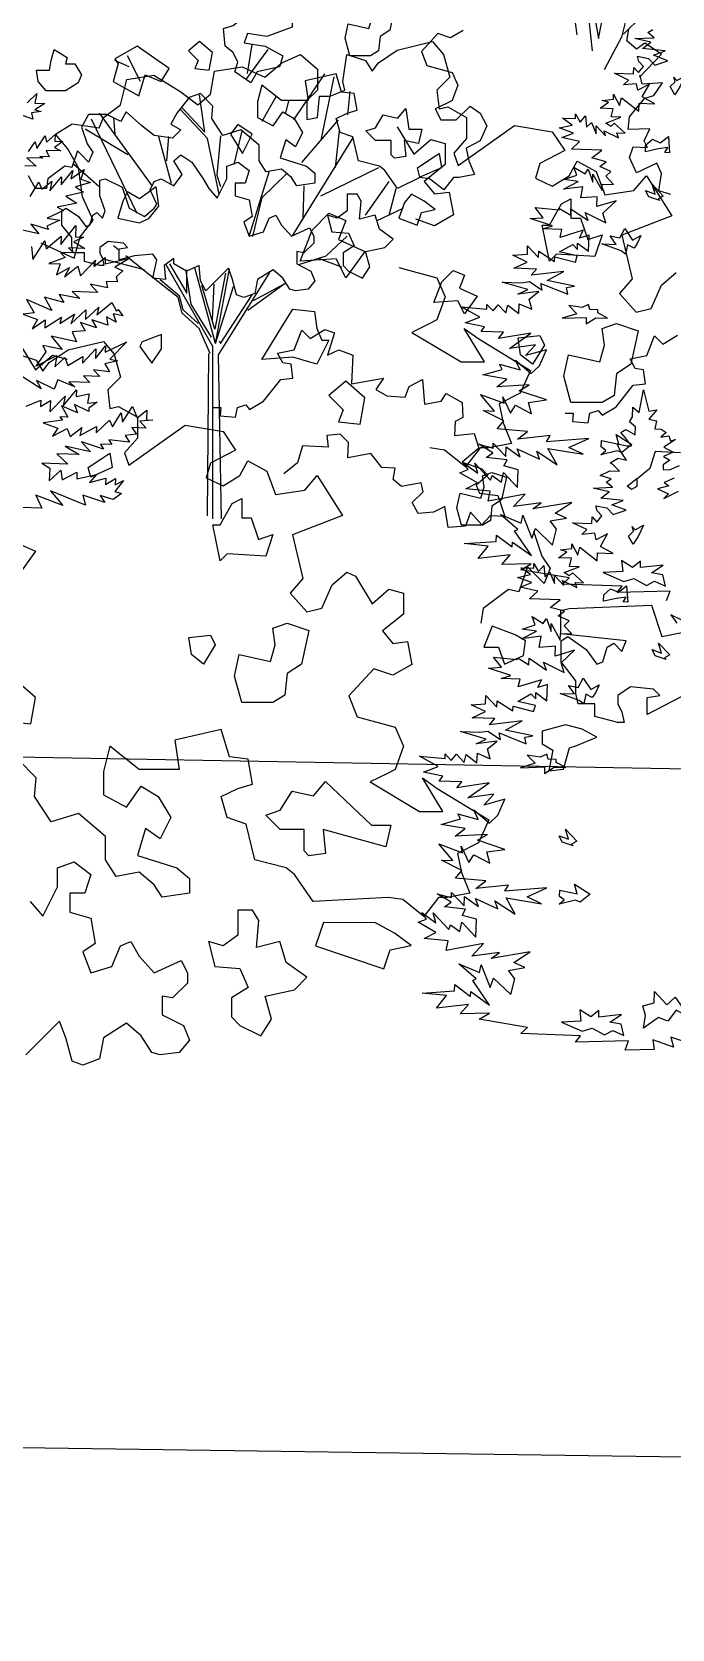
# Model space of a CAD drawing. Header units: inches. Extents: x -11 to 128, y 7 to 56.
# Drawn here: x 38.478 to 38.953, y 21.438 to 22.623 of the extents above; entities that cross this region are included whole.
import ezdxf

# ---------------------------------------------------------------- set-up
doc = ezdxf.new("R2010")
doc.units = ezdxf.units.IN
doc.header["$MEASUREMENT"] = 0
doc.layers.add('CAY', color=94, linetype='Continuous')
doc.layers.add('CAY-3', color=61, linetype='Continuous')
picture_1 = doc.add_image_def('image1.jpg', size_in_pixel=(1680, 1093))

# ---------------------------------------------------------------- blocks, each defined once
blk = doc.blocks.new('A$C76451831')
at = {"layer": 'CAY'}
for p, q in [((3732.8, 1752.2), (3764, 1772.8)), ((3764, 1772.8), (3822.4, 1787)), ((3822.4, 1787), (3840.1, 1765.7)), ((3462.1, 1738), (3507.5, 1745.1)), ((3507.5, 1745.1), (3545.3, 1728)), ((3545.3, 1728), (3573, 1752.2)), ((3573, 1752.2), (3604.2, 1765.7)), ((3604.2, 1765.7), (3631.9, 1741.6)), ((3631.9, 1741.6), (3631.9, 1706.7)), ((3673.8, 1720.9), (3680.9, 1765.7)), ((3680.9, 1765.7), (3711.5, 1755.7)), ((3711.5, 1755.7), (3722.2, 1738)), ((3722.2, 1738), (3732.8, 1752.2)), ((3840.1, 1765.7), (3850.7, 1728)), ((3306.5, 1682.6), (3317.1, 1724.4)), ((3317.1, 1724.4), (3361.9, 1731.5)), ((3361.9, 1731.5), (3406.7, 1703.8)), ((3455.6, 1700.3), (3462.1, 1738)), ((3677.3, 1706.7), (3673.8, 1720.9)), ((3850.7, 1728), (3829.5, 1706.7)), ((3406.7, 1703.8), (3434.4, 1682.6)), ((3434.4, 1682.6), (3455.6, 1700.3)), ((3631.9, 1706.7), (3614.8, 1689.6)), ((3614.8, 1689.6), (3614.8, 1658.4)), ((3631.9, 1661.9), (3635.5, 1696.7)), ((3635.5, 1696.7), (3653.2, 1696.7)), ((3653.2, 1696.7), (3677.3, 1706.7)), ((3829.5, 1706.7), (3833, 1676.1)), ((3278.8, 1661.9), (3306.5, 1682.6)), ((3833, 1676.1), (3847.2, 1679)), ((3847.2, 1679), (3878.4, 1661.9)), ((3199.2, 1634.2), (3226.9, 1651.3)), ((3226.9, 1651.3), (3271.7, 1644.8)), ((3271.7, 1644.8), (3278.8, 1661.9)), ((3614.8, 1658.4), (3631.9, 1661.9)), ((3864.3, 1582.3), (3957.4, 1648.4)), ((3878.4, 1661.9), (3878.4, 1627.1)), ((3957.4, 1648.4), (4019.9, 1637.7)), ((4019.9, 1637.7), (4040.5, 1607.1)), ((3219.8, 1610), (3199.2, 1634.2)), ((3237.5, 1578.7), (3219.8, 1610)), ((3878.4, 1627.1), (3857.2, 1602.9)), ((3857.2, 1602.9), (3864.3, 1582.3)), ((3999.3, 1585.8), (3992.2, 1561.6)), ((4040.5, 1607.1), (3999.3, 1585.8)), ((4047.6, 1565.2), (4061.2, 1589.4)), ((4061.2, 1589.4), (4092.4, 1572.3)), ((3244, 1530.4), (3237.5, 1578.7)), ((3992.2, 1561.6), (4019.9, 1548.1)), ((4019.9, 1548.1), (4047.6, 1565.2)), ((4092.4, 1572.3), (4106.6, 1533.9)), ((4154.9, 1541), (4175.6, 1565.2)), ((4175.6, 1565.2), (4217.4, 1499.1)), ((4106.6, 1533.9), (4154.9, 1541)), ((3261.7, 1492), (3244, 1530.4)), ((3240.4, 1464.3), (3261.7, 1492)), ((4217.4, 1499.1), (4134.9, 1467.3)), ((3175, 1454.3), (3230.4, 1429.5)), ((3230.4, 1429.5), (3240.4, 1464.3)), ((4134.9, 1467.3), (4152, 1395.3)), ((4200.3, 1384.7), (4224.5, 1405.3)), ((4152, 1395.3), (4130.8, 1371.1)), ((4183.2, 1346.3), (4200.3, 1384.7)), ((4130.8, 1371.1), (4158.5, 1339.9)), ((4158.5, 1339.9), (4183.2, 1346.3)), ((5019.2, 937.2), (4991.7, 907.3)), ((5040, 930.1), (5019.2, 937.2)), ((5060.8, 941.9), (5040, 930.1)), ((5344.2, 928.5), (5376.4, 930.1)), ((5370.7, 922.5), (5344.2, 928.5)), ((5365.8, 938.6), (5374.2, 943.7)), ((5376.4, 930.1), (5365.8, 938.6)), ((4527.8, 857.9), (4506.6, 900.2)), ((4701.9, 860.6), (4738.9, 910.7)), ((4704.6, 871.1), (4712.5, 918.7)), ((4991.7, 907.3), (5000.7, 884.1)), ((5351, 891), (5348.6, 899.3)), ((5348.6, 899.3), (5367.1, 895.9)), ((5357.2, 912.1), (5370.7, 922.5)), ((5394.2, 908.1), (5357.2, 912.1)), ((5375.4, 901.1), (5394.2, 908.1)), ((5399.1, 892.1), (5375.4, 901.1)), ((4509.3, 881.7), (4485.5, 892.2)), ((5000.7, 884.1), (5042.4, 872.7)), ((5042.4, 872.7), (5051.8, 851.9)), ((5310.5, 871.2), (5342.1, 870.1)), ((5334.1, 859.9), (5310.5, 871.2)), ((5342.1, 870.1), (5342.5, 880.9)), ((5342.5, 880.9), (5350.4, 872.5)), ((5350.4, 872.5), (5358.4, 882.6)), ((5358.4, 882.6), (5351, 891)), ((5367.1, 895.9), (5377.5, 884.7)), ((5377.5, 884.7), (5399.1, 892.1)), ((4728.3, 851.9), (4721.2, 824)), ((4760.5, 826.3), (4728.3, 851.9)), ((4781, 794.5), (4832.5, 870.4)), ((4850.9, 870.4), (4799.8, 858.6)), ((4799.8, 858.6), (4804.6, 826.3)), ((4826.2, 761), (4847.8, 865.6)), ((4860, 840.1), (4850.9, 870.4)), ((5051.8, 851.9), (5042.4, 826.3)), ((5325.6, 852), (5334.1, 859.9)), ((5347, 854), (5325.6, 852)), ((5349.4, 843.1), (5347, 854)), ((5368.3, 853.3), (5349.4, 843.1)), ((5356.7, 832.4), (5368.3, 853.3)), ((4608.4, 831), (4587.6, 805.5)), ((4626.9, 837.7), (4608.4, 831)), ((4634, 774), (4625.3, 835.7)), ((4647.3, 816.9), (4626.9, 837.7)), ((4721.2, 824), (4721.2, 798.4)), ((4728.6, 791.9), (4751.7, 832.8)), ((4804.6, 826.3), (4760.5, 826.3)), ((4768, 805.1), (4772.9, 825.9)), ((4880.8, 837.7), (4860, 840.1)), ((4870.1, 802.5), (4874.1, 840.9)), ((4885.5, 810.2), (4880.8, 837.7)), ((5033.3, 821.6), (5014.8, 812.5)), ((5042.4, 826.3), (5033.3, 821.6)), ((5287.1, 813.5), (5300.6, 823.4)), ((5290.3, 826.5), (5309, 828.6)), ((5300.6, 823.4), (5290.3, 826.5)), ((5309, 828.6), (5309.3, 836.7)), ((5309.3, 836.7), (5319, 817.8)), ((5319, 817.8), (5322.2, 830.9)), ((5322.2, 830.9), (5350.9, 808.5)), ((5350.9, 808.5), (5351.3, 821.7)), ((5351.3, 821.7), (5377.6, 820.8)), ((5377.6, 820.8), (5356.7, 832.4)), ((4442.1, 803.1), (4430.3, 782.3)), ((4472, 803.1), (4442.1, 803.1)), ((4522.3, 639.8), (4446.8, 795.6)), ((4547.7, 684.5), (4460.2, 805.1)), ((4495.2, 791.7), (4472, 803.1)), ((4485.8, 770.9), (4483.8, 797.9)), ((4504.2, 807.8), (4495.2, 791.7)), ((4529.8, 784.6), (4504.2, 807.8)), ((4587.6, 805.5), (4578.1, 787)), ((4638.7, 763.4), (4593.5, 812.2)), ((4595.8, 814.5), (4634, 774)), ((4645.4, 796.4), (4647.3, 816.9)), ((4663.8, 768.5), (4645.4, 796.4)), ((4721.2, 798.4), (4746.8, 784.6)), ((4746.8, 784.6), (4762.9, 807.8)), ((4762.9, 807.8), (4781.4, 796.4)), ((4781.4, 796.4), (4795.5, 773.2)), ((4794.3, 724.1), (4854.9, 794.5)), ((4850.9, 796.4), (4869.4, 805.5)), ((4857.6, 773.2), (4850.9, 796.4)), ((4869.4, 805.5), (4885.5, 810.2)), ((5014.8, 812.5), (5023.9, 794.1)), ((5023.9, 794.1), (5049.4, 794.1)), ((5049.4, 794.1), (5072.6, 816.9)), ((5072.6, 816.9), (5088.7, 805.5)), ((5088.7, 805.5), (5100.1, 784.6)), ((5240.9, 785.6), (5224.9, 797.1)), ((5224.9, 797.1), (5246.2, 796.3)), ((5246.2, 796.3), (5246.5, 804)), ((5246.5, 804), (5254.2, 790.6)), ((5254.2, 790.6), (5262.7, 800.7)), ((5262.7, 800.7), (5264.7, 782.1)), ((5308.4, 812.7), (5287.1, 813.5)), ((5296.7, 789.1), (5321.1, 798.7)), ((5305.2, 799.3), (5308.4, 812.7)), ((5321.1, 798.7), (5305.2, 799.3)), ((4430.3, 782.3), (4439.8, 754.7)), ((4507, 736.3), (4436.2, 779.1)), ((4550.6, 768.5), (4529.8, 784.6)), ((4580.5, 763.8), (4550.6, 768.5)), ((4579.1, 689), (4557.9, 766.3)), ((4571.1, 726.8), (4574.5, 766.9)), ((4578.1, 787), (4594.3, 777.9)), ((4594.3, 777.9), (4580.5, 763.8)), ((4659.9, 768.1), (4654, 702.8)), ((4693.7, 777.9), (4663.8, 768.5)), ((4682.7, 720.5), (4695.7, 776.4)), ((4723.6, 752.4), (4693.7, 777.9)), ((4778.7, 602.9), (4879.6, 765.8)), ((4795.5, 773.2), (4783.7, 750)), ((4850.1, 715.8), (4856.4, 776.4)), ((4878.5, 766.1), (4857.6, 773.2)), ((4887.9, 726.8), (4878.5, 766.1)), ((4951.7, 782.9), (4979.4, 737.5)), ((5100.1, 784.6), (5088.7, 759.5)), ((5219.4, 781), (5240.9, 785.6)), ((5243.1, 772.4), (5219.4, 781)), ((5223.8, 764.9), (5243.1, 772.4)), ((5264.7, 782.1), (5272.7, 790)), ((5272.7, 790), (5280.2, 771.1)), ((5280.2, 771.1), (5280.7, 784.3)), ((5280.7, 784.3), (5296, 767.8)), ((5296, 767.8), (5293.5, 776.1)), ((5293.5, 776.1), (5317.1, 764.4)), ((5304.7, 783.4), (5296.7, 789.1)), ((5310.3, 788.7), (5304.7, 783.4)), ((5328.3, 772.2), (5310.3, 788.7)), ((5314.7, 772.6), (5328.3, 772.2)), ((5317.1, 764.4), (5314.7, 772.6)), ((4423.7, 742.9), (4414.2, 715.4)), ((4430.3, 736.3), (4423.7, 742.9)), ((4439.8, 754.7), (4448.8, 741)), ((4448.8, 741), (4442.1, 724.5)), ((4657.5, 671.8), (4638.7, 763.4)), ((4723.6, 726.8), (4723.6, 752.4)), ((4767.6, 761.4), (4758.6, 731.5)), ((4783.7, 750), (4767.6, 761.4)), ((4979.4, 737.5), (5007.1, 761.7)), ((5007.1, 761.7), (5031.3, 755.2)), ((5031.3, 755.2), (5031.3, 720.4)), ((5088.7, 759.5), (5065.6, 747.7)), ((5065.6, 747.7), (5070.3, 726.8)), ((5253, 758.5), (5223.8, 764.9)), ((5239.5, 745.8), (5253, 758.5)), ((5289.7, 744), (5239.5, 745.8)), ((5273.4, 731.5), (5289.7, 744)), ((4402.8, 717.8), (4374.9, 696.9)), ((4414.2, 715.4), (4402.8, 717.8)), ((4458.8, 684.4), (4417.8, 720.8)), ((4442.1, 724.5), (4430.3, 736.3)), ((4735.4, 708.3), (4723.6, 726.8)), ((4760.5, 713.1), (4735.4, 708.3)), ((4758.6, 731.5), (4802.2, 717.8)), ((4777, 699.3), (4760.5, 713.1)), ((4802.2, 717.8), (4816, 706)), ((4825.4, 669), (4921.3, 715.4)), ((4922.5, 717.8), (4887.9, 726.8)), ((4931.5, 710.7), (4922.5, 717.8)), ((5031.3, 720.4), (4996.5, 692.7)), ((5070.3, 726.8), (5079.3, 704)), ((5248.4, 702.9), (5243.4, 716.2)), ((5243.4, 716.2), (5262.1, 705.1)), ((5262.1, 705.1), (5267.3, 713.1)), ((5267.3, 713.1), (5274.7, 691.5)), ((5297.2, 725.2), (5273.4, 731.5)), ((5286.5, 717.4), (5297.2, 725.2)), ((5304.8, 709.1), (5286.5, 717.4)), ((4354.1, 680.8), (4342.7, 701.7)), ((4374.9, 696.9), (4372.6, 680.8)), ((4654, 702.8), (4659.9, 684)), ((4707.6, 603.7), (4740.9, 709.9)), ((4728.7, 665.9), (4769.2, 705.2)), ((4786.1, 685.5), (4777, 699.3)), ((4816, 689.9), (4786.1, 685.5)), ((4816, 706), (4816, 689.9)), ((4899.3, 636.8), (4938.6, 692.2)), ((4952.3, 680.8), (4931.5, 710.7)), ((4989.3, 699.3), (4952.3, 680.8)), ((5005.4, 696.9), (4989.3, 699.3)), ((4996.5, 692.7), (5013.6, 672)), ((5028.6, 678.5), (5005.4, 696.9)), ((5044.7, 699.3), (5028.6, 678.5)), ((5054.2, 699.3), (5044.7, 699.3)), ((5079.3, 704), (5054.2, 699.3)), ((5226.3, 679.6), (5250.7, 692.4)), ((5226.8, 695.5), (5248.4, 702.9)), ((5250.7, 692.4), (5226.8, 695.5)), ((5274.7, 691.5), (5275.2, 704.7)), ((5275.2, 704.7), (5290.1, 677.4)), ((5290.1, 677.4), (5290.5, 688.3)), ((5290.5, 688.3), (5309, 687.6)), ((5296.4, 701.2), (5304.8, 709.1)), ((5309, 687.6), (5296.4, 701.2)), ((4372.6, 680.8), (4354.1, 680.8)), ((4713.4, 601.8), (4728.7, 665.9)), ((4796.7, 631.7), (4797.9, 685.1)), ((4938.6, 636.8), (4950, 680.8)), ((5013.6, 672), (5037.8, 675)), ((5037.8, 675), (5044.9, 637.2)), ((5258.6, 683.9), (5226.3, 679.6)), ((5255.2, 665.5), (5258.6, 683.9)), ((5282, 667.2), (5255.2, 665.5)), ((5281.5, 650.9), (5282, 667.2)), ((5313.5, 660.7), (5281.5, 650.9)), ((5291.5, 640.2), (5313.5, 660.7)), ((4917.8, 627.7), (4961.8, 648.6)), ((5044.9, 637.2), (5013.6, 619.5)), ((5179.9, 649.5), (5219.6, 645.4)), ((5192.9, 632.7), (5179.9, 649.5)), ((5219.6, 645.4), (5219.7, 648.1)), ((5219.7, 648.1), (5238.4, 636.6)), ((5238.4, 636.6), (5238.7, 647.4)), ((5238.7, 647.4), (5267.1, 627.9)), ((5262.5, 641.2), (5296.4, 624.1)), ((5267.1, 627.9), (5262.5, 641.2)), ((5296.4, 624.1), (5291.5, 640.2)), ((5013.6, 619.5), (4982.4, 630.1)), ((5171.6, 631.2), (5192.9, 632.7)), ((5208.3, 619), (5171.6, 631.2)), ((5192.3, 614.2), (5208.3, 619)), ((5224, 613.1), (5192.3, 614.2)), ((5220.8, 600), (5224, 613.1)), ((5258.8, 611.8), (5220.8, 600)), ((5252.9, 598.9), (5258.8, 611.8)), ((4491.5, 579.5), (4483.4, 586)), ((4834.4, 569.5), (4869.4, 602.2)), ((5166.8, 572.4), (5167.3, 586)), ((5167.3, 586), (5185.2, 566.8)), ((5219.9, 576), (5241.7, 588.4)), ((5241.7, 588.4), (5249.5, 580.4)), ((5249.5, 580.4), (5249.9, 590.8)), ((5249.9, 590.8), (5268, 577.1)), ((5268.9, 603.8), (5252.9, 598.9)), ((5268, 577.1), (5268.9, 603.8)), ((4534.5, 546.7), (4466.9, 564.4)), ((4541.2, 539.6), (4503.7, 569.7)), ((4647.3, 419.7), (4569.9, 556)), ((4575.8, 556.2), (4604.1, 507.8)), ((4789.6, 555.4), (4834.4, 569.5)), ((4823, 565.2), (4860, 551.4)), ((5142.7, 570.6), (5166.8, 572.4)), ((5166.3, 559.3), (5142.7, 570.6)), ((5144.7, 549.2), (5166.3, 559.3)), ((5185.2, 566.8), (5185.5, 577.2)), ((5185.5, 577.2), (5211.7, 560.4)), ((5211.7, 560.4), (5212, 568.1)), ((5212, 568.1), (5246.1, 559.2)), ((5249.2, 569.6), (5219.9, 576)), ((5246.1, 559.2), (5249.2, 569.6)), ((4589.9, 500.7), (4541.2, 539.6)), ((4592.3, 503.1), (4560.4, 530.2)), ((4602.9, 544.4), (4611.2, 489.7)), ((4604.1, 507.8), (4604.1, 546.7)), ((4651.6, 424.8), (4617.3, 549.9)), ((4668.2, 540.8), (4650.5, 448.4)), ((4651.6, 424.8), (4675, 548.1)), ((4656.8, 405.9), (4741.3, 542.4)), ((5181.8, 547.9), (5144.7, 549.2)), ((5173.3, 537.8), (5181.8, 547.9)), ((5227, 544), (5173.3, 537.8)), ((5199.7, 528.7), (5227, 544)), ((5244.7, 519.4), (5199.7, 528.7)), ((4598.2, 480.3), (4592.3, 503.1)), ((4650.5, 448.4), (4629.2, 520.8)), ((4646.9, 463.7), (4649.3, 523.1)), ((4651.6, 424.8), (4681.2, 519.2)), ((4659.9, 424.8), (4712.2, 505.4)), ((4705.1, 479.9), (4766.8, 524.3)), ((4714.5, 496), (4764.5, 523.1)), ((5125.3, 526.3), (5157, 525.2)), ((5167.5, 513.9), (5125.3, 526.3)), ((5150.9, 506.4), (5167.5, 513.9)), ((5185.9, 510.6), (5150.9, 506.4)), ((5157, 525.2), (5170.6, 527)), ((5169.6, 498), (5185.9, 510.6)), ((5170.6, 527), (5191.5, 513.1)), ((5189.1, 524.1), (5233.8, 506.2)), ((5191.5, 513.1), (5189.1, 524.1)), ((5231.5, 517.1), (5244.7, 519.4)), ((5233.8, 506.2), (5231.5, 517.1)), ((3915.1, 501.1), (3898, 463.3)), ((4596.6, 475.1), (4589.9, 500.7)), ((4624.5, 449.6), (4596.6, 475.1)), ((4623.3, 457.8), (4598.2, 480.3)), ((4611.2, 489.7), (4644.6, 435.4)), ((5057.3, 485.6), (5099.7, 481.8)), ((5088.4, 468.6), (5057.3, 485.6)), ((5099.7, 481.8), (5100, 489.5)), ((5100, 489.5), (5110.1, 478.8)), ((5110.1, 478.8), (5118.6, 488.9)), ((5118.6, 488.9), (5131.2, 475.3)), ((5131.2, 475.3), (5134.4, 488.3)), ((5134.4, 488.3), (5152.5, 474.6)), ((5152.5, 474.6), (5153.1, 490.4)), ((5153.1, 490.4), (5174, 481.5)), ((5174, 481.5), (5169.6, 498)), ((3898, 463.3), (3863.2, 445.6)), ((4643, 408.3), (4624.5, 449.6)), ((5062.5, 449.6), (5086.7, 432.5)), ((5064.1, 459.1), (5088.4, 468.6)), ((5096, 452.5), (5064.1, 459.1)), ((5090.3, 444.6), (5096, 452.5)), ((3863.2, 445.6), (3870.3, 414.4)), ((4657.5, 429.5), (4659.9, 424.8)), ((5127.4, 443.3), (5090.3, 444.6)), ((5119.3, 433.1), (5127.4, 443.3)), ((5172.7, 441.7), (5119.3, 433.1)), ((5137.3, 416.6), (5172.7, 441.7)), ((5180.2, 422.8), (5137.3, 416.6)), ((5163.7, 404.8), (5180.2, 422.8)), ((3870.3, 414.4), (3883.8, 380.2)), ((4638.3, 140.1), (4640.6, 408.3)), ((4647.3, 135.4), (4647.3, 419.7)), ((4661.5, 135.4), (4656.8, 405.9)), ((5154.7, 381.1), (5147.1, 397.2)), ((5147.1, 397.2), (5173, 375)), ((5198.4, 414.5), (5163.7, 404.8)), ((5187.1, 388.1), (5198.4, 414.5)), ((3831.9, 373.1), (3807.8, 341.8)), ((3846.1, 373.1), (3831.9, 373.1)), ((3883.8, 380.2), (3846.1, 373.1)), ((5093.2, 372.8), (5125.3, 382.1)), ((5132.9, 366), (5093.2, 372.8)), ((5120.6, 390.5), (5154.7, 381.1)), ((5125.3, 382.1), (5120.6, 390.5)), ((5171.9, 380.3), (5154.8, 342.6)), ((5173, 375), (5187.1, 388.1)), ((5116.6, 353.4), (5132.9, 366)), ((5169.7, 356.6), (5116.6, 353.4)), ((5153.5, 346.7), (5169.7, 356.6)), ((5198.3, 331.5), (5153.5, 346.7)), ((5112.4, 313.2), (5089.4, 340.8)), ((5089.4, 340.8), (5128.7, 326.2)), ((5154.8, 342.6), (5120.1, 324.9)), ((5120.1, 324.9), (5127.1, 293.6)), ((5126.4, 336.8), (5139.1, 310)), ((5128.7, 326.2), (5126.4, 336.8)), ((5139.1, 310), (5147.2, 322.9)), ((5147.2, 322.9), (5173.5, 308.8)), ((5168.7, 327.6), (5198.3, 331.5)), ((5173.5, 308.8), (5168.7, 327.6)), ((5093.9, 313.9), (5112.4, 313.2)), ((5127.7, 296.8), (5093.9, 313.9)), ((5116.8, 284), (5127.7, 296.8)), ((5127.1, 293.6), (5140.7, 259.4)), ((5167, 279.6), (5116.8, 284)), ((5150.7, 267), (5167, 279.6)), ((5204.4, 272.8), (5150.7, 267)), ((5198.6, 262.6), (5204.4, 272.8)), ((5268.1, 267.9), (5198.6, 262.6)), ((5235.4, 253.2), (5268.1, 267.9)), ((5029.8, 248.8), (5005.7, 252.3)), ((5064.6, 221), (5029.8, 248.8)), ((5088.8, 252.3), (5064.6, 221)), ((5110, 244.4), (5086.5, 258.4)), ((5086.5, 258.4), (5110.3, 252.1)), ((5103, 252.3), (5088.8, 252.3)), ((5098.9, 236.6), (5110, 244.4)), ((5140.7, 259.4), (5103, 252.3)), ((5110.3, 252.1), (5110.6, 260.2)), ((5110.6, 260.2), (5131.1, 238.2)), ((5131.1, 238.2), (5131.7, 254.1)), ((5131.7, 254.1), (5155.1, 237.4)), ((5155.1, 237.4), (5150.1, 250.7)), ((5150.1, 250.7), (5186.7, 233.6)), ((5186.7, 233.6), (5182.2, 246.9)), ((5182.2, 246.9), (5215.8, 224.4)), ((5200.9, 251.6), (5259, 241.9)), ((5215.8, 224.4), (5200.9, 251.6)), ((5259, 241.9), (5235.4, 253.2)), ((5055.4, 211.4), (5069.2, 216.4)), ((5084.3, 194.5), (5055.4, 211.4)), ((5069.2, 216.4), (5061.4, 227.5)), ((5061.4, 227.5), (5084.8, 210.4)), ((5080, 226.9), (5105.7, 199.2)), ((5084.8, 210.4), (5080, 226.9)), ((5133.6, 232.7), (5098.9, 236.6)), ((5124.2, 195.8), (5127.5, 211.6)), ((5127.5, 211.6), (5150.6, 186.8)), ((5127.8, 222.5), (5133.6, 232.7)), ((5151.6, 216.2), (5127.8, 222.5)), ((5150.6, 186.8), (5151.6, 216.2)), ((5065.3, 184.8), (5084.3, 194.5)), ((5105.1, 180.6), (5065.3, 184.8)), ((5105.7, 199.2), (5108.7, 206.8)), ((5108.7, 206.8), (5124.2, 195.8)), ((5101.8, 164.4), (5105.1, 180.6)), ((5163.4, 175.9), (5101.8, 164.4)), ((5144.1, 155.3), (5163.4, 175.9)), ((5189.6, 161.4), (5144.1, 155.3)), ((5240.4, 162.3), (5176.1, 151.4)), ((5176.1, 151.4), (5189.6, 161.4)), ((5213, 144.7), (5240.4, 162.3)), ((5150.9, 117.8), (5122.3, 142.4)), ((5122.3, 142.4), (5156.7, 128.1)), ((5156.7, 128.1), (5159.4, 141.1)), ((5159.4, 141.1), (5174.4, 103.4)), ((5204.4, 131.8), (5231.3, 136.3)), ((5231.3, 136.3), (5213, 144.7)), ((5115.3, 97.8), (5115.7, 108.2)), ((5115.7, 108.2), (5141.7, 88.7)), ((5145.4, 115.3), (5150.9, 117.8)), ((5173.4, 74.4), (5145.4, 115.3)), ((5174.4, 103.4), (5180, 119.1)), ((5180, 119.1), (5208.5, 91.8)), ((5214.8, 117.9), (5204.4, 131.8)), ((5208.5, 91.8), (5214.8, 117.9)), ((5062.2, 94.2), (5115.3, 97.8)), ((5101.9, 90.1), (5062.2, 94.2)), ((5085.3, 69.4), (5101.9, 90.1)), ((5141.7, 88.7), (5142, 96.8)), ((5142, 96.8), (5173.4, 74.4)), ((5138.6, 75.7), (5085.3, 69.4)), ((5124.9, 59.8), (5138.6, 75.7)), ((5172.9, 60.9), (5124.9, 59.8)), ((5156.3, 51), (5172.9, 60.9)), ((5236, 37.4), (5156.3, 51)), ((5224.8, 27.3), (5236, 37.4)), ((5323.5, 23.9), (5224.8, 27.3)), ((5314.9, 13.3), (5323.5, 23.9)), ((5402.9, 15.7), (5314.9, 13.3)), ((5396.9, 0), (5402.9, 15.7))]:
    blk.add_line(p, q, dxfattribs=at)
for points in [[(4216, 1534.3), (4196, 1540.6), (4200.2, 1569.1), (4192.8, 1586), (4159, 1570.1), (4147.4, 1595.5), (4153.8, 1613.4), (4177, 1612.3), (4171.7, 1622.9), (4181.2, 1642.9), (4145.3, 1641.9), (4147.4, 1663), (4172.8, 1693.5), (4187.5, 1697.8), (4202.3, 1718.9), (4168.5, 1716.7), (4165.4, 1731.5), (4164.3, 1728.3), (4200.2, 1766.3), (4172.8, 1784.2), (4159, 1774.7), (4143.2, 1788.5), (4146.4, 1807.4)], [(4221.1, 1065.9), (4205, 1058.7), (4212.5, 1053), (4193.8, 1048.2), (4212, 1039.9), (4204.1, 1032), (4228.5, 1044.3)], [(4234.2, 831), (4215.9, 839.8), (4225.9, 826.3)], [(4340.4, 822.3), (4356.8, 837.6), (4353.5, 821.9), (4369.8, 821.3), (4353.1, 811), (4363.9, 807.9), (4348, 805.8), (4349.9, 795.3), (4326.6, 803.8)], [(4343, 742), (4354, 757.9), (4356.3, 747), (4370.2, 767.8), (4372.6, 757.3), (4386.6, 770), (4386.2, 759.1), (4399.3, 758.6), (4385.9, 748.7), (4396.1, 742.9), (4372.1, 743.7), (4377.2, 733.1), (4361.3, 733.7), (4366.6, 730.8), (4339.9, 731.7), (4355.3, 717.6), (4336.8, 718.2)], [(4345.4, 667.6), (4359.8, 691.1), (4364.9, 680), (4381.2, 693.1), (4377.9, 676.9), (4397.3, 700.2), (4396.8, 687.1), (4416.2, 710.4), (4413, 696.9), (4434.9, 712.5), (4429.3, 696.4), (4445, 690.8), (4420.7, 683.5), (4433.6, 674.9), (4404.3, 668.2), (4422.5, 656.7), (4390.1, 650.1), (4400.8, 644.3), (4373.6, 631.7), (4394.8, 628.7), (4373.2, 618.6), (4375.7, 613), (4346.5, 622.2), (4359.6, 605.9), (4333, 611.8)], [(4348, 585), (4349.9, 563.6), (4369.6, 594.7), (4371.9, 581.4), (4396.6, 601.9), (4396.1, 588.3), (4421.2, 619.6), (4420.6, 601), (4433.7, 600.6), (4417.6, 593), (4435.8, 581.9), (4409.1, 582.8), (4416.9, 574.4), (4395.7, 575.2), (4403.5, 566.7), (4376.5, 557.2), (4395, 556.6), (4388.9, 538.2), (4410.7, 550.6), (4402.4, 535), (4424.3, 552.8), (4428.8, 536.8), (4453.7, 562.3), (4450.6, 551.9), (4469.7, 567.1), (4469.3, 556.7), (4510, 565.7), (4485.4, 550.7), (4498.4, 544.8), (4487.6, 534.8), (4490, 526.5), (4471, 527.2), (4473.4, 516.7), (4444.6, 522.7), (4457.2, 509.1), (4414.7, 510.6), (4427.4, 499.2), (4393.2, 505.9), (4400.9, 492.5), (4369.1, 501.3), (4381.4, 479.5), (4339.5, 497.3), (4352.3, 475.6), (4333.6, 473.5), (4357.4, 464.5), (4348.7, 449), (4370.5, 464.1), (4370, 450.9), (4397.4, 468.6), (4394.3, 457.8), (4418.8, 473.3), (4412.8, 457.1), (4437.7, 480.3), (4437.1, 464.5), (4459.1, 485), (4455.9, 472), (4480.7, 492.4), (4488.3, 478.5), (4490.7, 481.2), (4498.5, 470.5), (4482.7, 473.7), (4487.7, 460), (4471.7, 468.7), (4473.9, 455), (4447.5, 464.1), (4455.2, 450.7), (4428.8, 459.3), (4436.5, 445.9), (4415.1, 443.9), (4422.2, 427.8), (4380, 437), (4398.2, 415), (4366.3, 421.6), (4371.3, 411), (4354.7, 387.5), (4389.7, 404.9), (4386.3, 386.4), (4402.7, 401.7), (4407.7, 388.4), (4432.3, 403.4), (4431.9, 392.6), (4454, 415.8), (4453.4, 400), (4470, 420.7), (4469.7, 410.3), (4505.2, 427.6), (4477.4, 399.1), (4490.4, 396), (4469, 391.3), (4476.7, 377.8), (4450.1, 381.5), (4460.6, 370.2), (4433.8, 371.2), (4443.9, 360.4), (4409.5, 361.6), (4419.6, 353.1), (4391, 365), (4385, 349.3), (4356.1, 363.5), (4363.8, 350.1), (4332.7, 369.7)], [(4338.8, 321.5), (4363.1, 331), (4362.7, 320.6), (4379, 330.5), (4378.3, 311.9), (4403.2, 337.8), (4400, 322), (4422.2, 348), (4421.8, 337.1), (4443.2, 341.8), (4440, 326.1), (4456.3, 327.8), (4442.4, 317.8), (4442.2, 312.4), (4418.6, 324.1), (4423.6, 310.3), (4397.2, 322.1), (4407.5, 303.2), (4394.3, 303.7), (4399.1, 298), (4367.2, 293.7), (4391, 285.2), (4382.3, 271.9), (4406.8, 284.6), (4411.8, 270.9), (4430.9, 286.1), (4427.7, 273), (4455, 287.9), (4454.6, 277.5), (4476.6, 298.1), (4481.7, 287), (4495.6, 310.5), (4497.8, 294.6), (4514.6, 320.8), (4522.1, 301.9), (4538.4, 314.5), (4537.8, 298.6), (4548.2, 298.3), (4526.8, 296.3), (4537.3, 285.1), (4513.3, 285.9), (4521.1, 275.2), (4502.5, 273.1), (4509.8, 262), (4475.5, 265.9), (4480.6, 258), (4461.6, 258.7), (4466.8, 250.4), (4430.1, 262.5), (4445.3, 245.7), (4403.1, 255.3), (4426.6, 241.3), (4389.5, 242.6), (4407.5, 225.7), (4364.9, 227.2), (4377.8, 219), (4377, 197.7), (4396.2, 215.6), (4398.4, 199.7), (4422.9, 212), (4422.5, 201.1), (4454.9, 208.2), (4443.6, 195.4), (4470.5, 202.2), (4470.2, 191.8), (4486.4, 201.6), (4486, 191.2), (4499.9, 198.4), (4485.6, 180.3), (4496.4, 177.2), (4482.5, 167.3), (4461.4, 173.5), (4469.1, 162.3), (4432.4, 174.5), (4436.8, 158), (4379.2, 181.3), (4399.6, 157), (4354.9, 174.5), (4365, 152.8), (4330.2, 154)], [(4262.6, 126.9), (4215.6, 142.2), (4220, 125.7), (4186, 137.8), (4188.1, 121.8), (4140.1, 120.8), (4146.1, 136.4), (4058.1, 134.1), (4066.6, 144.6), (3967.9, 148.1), (3979.1, 158.1), (3899.4, 171.8), (3916.1, 181.6), (3868, 180.6), (3881.7, 196.4), (3828.5, 190.1), (3845, 210.9), (3805.3, 215), (3858.5, 218.6), (3858.8, 229), (3884.9, 209.5), (3885.2, 217.6), (3916.5, 195.2), (3888.5, 236.1), (3894, 238.6), (3865.5, 263.2), (3899.8, 248.8), (3902.6, 261.9), (3917.6, 224.2), (3923.1, 239.9), (3951.6, 212.6), (3957.9, 238.7), (3947.6, 252.6), (3974.4, 257.1), (3956.2, 265.5), (3983.5, 283.1), (3919.2, 272.2), (3932.7, 282.1), (3887.2, 276), (3906.5, 296.7), (3844.9, 285.2), (3848.2, 301.4), (3808.5, 305.5), (3827.4, 315.3), (3798.5, 332.2), (3812.3, 337.1), (3804.5, 348.3), (3827.9, 331.1), (3823.1, 347.6), (3848.9, 320), (3851.8, 327.6), (3867.3, 316.6), (3870.6, 332.4), (3893.7, 307.5), (3894.8, 337), (3871, 343.2), (3876.8, 353.5), (3842, 357.4), (3853.2, 365.2), (3829.6, 379.1), (3853.4, 372.9), (3853.7, 381), (3874.2, 359), (3874.8, 374.8), (3898.2, 358.2), (3893.2, 371.5), (3929.8, 354.3), (3925.3, 367.6), (3958.9, 345.2), (3944, 372.4), (4002.2, 362.7), (3978.5, 373.9), (4011.2, 388.7), (3941.7, 383.4), (3947.5, 393.6), (3893.8, 387.8), (3910.1, 400.4), (3860, 404.8), (3870.8, 417.6), (3837, 434.6), (3855.6, 434), (3832.5, 461.5), (3871.9, 447), (3869.5, 457.5), (3882.2, 430.8), (3890.3, 443.7), (3916.6, 429.6), (3911.8, 448.3), (3941.4, 452.3), (3896.6, 467.5), (3912.8, 477.3), (3859.7, 474.2), (3876, 486.8), (3836.3, 493.6), (3868.4, 502.9), (3863.7, 511.2), (3897.8, 501.9), (3890.2, 518), (3916.2, 495.8), (3930.2, 508.9), (3941.6, 535.3), (3906.8, 525.6), (3923.3, 543.6), (3880.5, 537.4), (3915.8, 562.4), (3862.5, 553.9), (3870.5, 564), (3833.4, 565.3), (3839.1, 573.3), (3807.2, 579.8), (3831.5, 589.4), (3800.4, 606.4), (3842.9, 602.6), (3843.1, 610.3), (3853.2, 599.5), (3861.7, 609.7), (3874.4, 596.1), (3877.5, 609.1), (3895.6, 595.3), (3896.2, 611.2), (3917.2, 602.3), (3912.8, 618.8), (3929.1, 631.3), (3894, 627.1), (3910.6, 634.7), (3868.4, 647.1), (3900.1, 646), (3913.8, 647.7), (3934.6, 633.9), (3932.3, 644.8), (3976.9, 627), (3974.6, 637.9), (3987.8, 640.2), (3942.8, 649.4), (3970.1, 664.8), (3916.4, 658.5), (3924.9, 668.7), (3887.8, 670), (3909.5, 680.1), (3885.8, 691.3), (3909.9, 693.2), (3910.4, 706.8), (3928.3, 687.6), (3928.7, 698), (3954.8, 681.2), (3955.1, 688.9), (3989.2, 680), (3992.3, 690.3), (3963.1, 696.8), (3984.8, 709.2), (3992.7, 701.2), (3993, 711.6), (4011.1, 697.8), (4012.1, 724.6), (3996, 719.7), (4001.9, 732.6), (3963.9, 720.8), (3967.1, 733.8), (3935.4, 734.9), (3951.4, 739.8), (3914.7, 752), (3936, 753.5), (3923, 770.3), (3962.8, 766.2), (3962.9, 768.9), (3981.5, 757.4), (3981.9, 768.2), (4010.2, 748.6), (4005.7, 761.9), (4039.5, 744.9), (4034.6, 760.9), (4056.7, 781.5), (4024.6, 771.7), (4025.2, 788), (3998.4, 786.2), (4001.7, 804.7), (3969.4, 800.4), (3993.9, 813.1), (3970, 816.2), (3991.5, 823.6), (3986.5, 837), (4005.2, 825.9), (4010.4, 833.9), (4017.9, 812.3), (4018.3, 825.4), (4033.2, 798.2), (4033.6, 809), (4052.2, 808.4), (4039.5, 822), (4047.9, 829.8), (4029.6, 838.2), (4040.3, 846), (4016.5, 852.2), (4032.8, 864.8), (3982.6, 866.6), (3996.2, 879.2), (3966.9, 885.7), (3986.2, 893.2), (3962.5, 901.7), (3984, 906.4), (3968.1, 917.8), (3989.3, 917.1), (3989.6, 924.8), (3997.3, 911.4), (4005.8, 921.5), (4007.9, 902.9), (4015.9, 910.7), (4023.4, 891.9), (4023.8, 905), (4039.1, 888.6), (4036.7, 896.9), (4060.3, 885.2), (4057.8, 893.4), (4071.4, 892.9), (4053.4, 909.4), (4047.8, 904.2), (4039.8, 909.9), (4064.2, 919.5), (4048.4, 920), (4051.5, 933.5), (4030.3, 934.3), (4043.8, 944.2), (4033.4, 947.3), (4052.1, 949.4), (4052.4, 957.5), (4062.1, 938.6), (4065.3, 951.6), (4094, 929.3), (4094.4, 942.4), (4120.7, 941.5), (4099.8, 953.1), (4111.4, 974), (4092.5, 963.8), (4090.1, 974.8), (4068.8, 972.8), (4077.2, 980.7), (4053.6, 991.9), (4085.3, 990.8), (4085.6, 1001.7), (4093.5, 993.3), (4101.6, 1003.4), (4094.2, 1011.8), (4091.7, 1020.1), (4110.2, 1016.7), (4120.7, 1005.5), (4142.2, 1012.9), (4118.5, 1021.8), (4137.3, 1028.9), (4100.3, 1032.9), (4113.8, 1043.3), (4087.3, 1049.2), (4119.5, 1050.8), (4109, 1059.4), (4117.3, 1064.5), (4098.9, 1070.1), (4115, 1077.7), (4130.9, 1077.2), (4120.8, 1088), (4115.5, 1090.9), (4128.9, 1098.6), (4142.4, 1095.4), (4132.1, 1111.6), (4127, 1122.6), (4143.2, 1119.4), (4150.9, 1119.1), (4141, 1132.6), (4133.1, 1141), (4141.4, 1146.2), (4157, 1137.5), (4157.5, 1150.6), (4147.3, 1159.1), (4152.6, 1167.1), (4153.1, 1182.9), (4163.7, 1174.4), (4170.5, 1211.8), (4179.7, 1176.6), (4192.9, 1178.8), (4179.2, 1163.4), (4192.2, 1160.3), (4189.5, 1147.2), (4199.9, 1146.8), (4207.9, 1141.1), (4199.4, 1133.3), (4212.7, 1135.5), (4215.1, 1127.3), (4223.3, 1129.7), (4204.3, 1117.2), (4219.9, 1108.5), (4203.8, 1101.4), (4214, 1095.6), (4203.3, 1087.8), (4203, 1080.1), (4213.4, 1079.7), (4230, 1086.9)], [(5254.8, 1037.3), (5265.4, 984.5), (5273.8, 908.6)], [(5264.3, 1041.5), (5284.4, 928.6), (5300.2, 1008.8)], [(5226.4, 1024.6), (5243.2, 975), (5248.5, 935)], [(5338.2, 995.1), (5322.3, 930.7), (5293.9, 877)], [(5356.1, 965.6), (5325.5, 936)]]:
    blk.add_lwpolyline(points, dxfattribs=at)
for points in [[(3524.3, 1634.1), (3500.5, 1649.9), (3488.6, 1634.1), (3508.4, 1602.4)], [(3821.2, 1594.5), (3833.1, 1602.4), (3837, 1578.6), (3801.4, 1562.8), (3797.4, 1578.6)], [(3369.9, 1515.3), (3365.9, 1547), (3338.2, 1527.2), (3318.4, 1539), (3310.5, 1523.2), (3302.6, 1495.5), (3338.2, 1487.6), (3354, 1495.5)], [(4035, 1519.2), (4050.8, 1527.2), (4050.8, 1495.5), (4066.6, 1495.5), (4078.5, 1459.8), (4102.3, 1467.8), (4090.4, 1432.1), (4027.1, 1436.1), (4015.2, 1424.2), (4003.3, 1483.6), (4015.2, 1483.6)], [(3623.3, 1475.7), (3651, 1503.4), (3678.7, 1491.5), (3666.8, 1459.8), (3710.3, 1440), (3678.7, 1396.5), (3662.8, 1428.1), (3603.5, 1424.2)], [(3837.8, 1390.3), (3856.3, 1408.8), (3874.8, 1400.9), (3866.9, 1379.8), (3895.9, 1366.6), (3874.8, 1337.5), (3864.2, 1358.6), (3824.6, 1356)], [(3571.8, 1313.3), (3591.6, 1345), (3627.2, 1341), (3631.2, 1313.3), (3639.1, 1293.5), (3651, 1293.5), (3631.2, 1253.9), (3591.6, 1265.8), (3540.1, 1261.8)], [(4038.9, 1234.1), (4046.9, 1269.7), (4098.3, 1257.8), (4106.2, 1285.6), (4102.3, 1313.3), (4126, 1321.2), (4161.7, 1309.3), (4149.8, 1253.9), (4126, 1238), (4122.1, 1202.4), (4102.3, 1190.5), (4050.8, 1190.5)], [(3342.6, 1291.2), (3338.7, 1283.3), (3358.5, 1255.6), (3374.3, 1279.3), (3374.3, 1303.1)], [(3967.7, 1269.7), (3963.7, 1297.4), (3999.3, 1301.4), (4007.3, 1285.6), (3987.5, 1253.9)], [(3702.4, 1154.9), (3710.3, 1198.4), (3678.7, 1226.2), (3651, 1202.4), (3674.7, 1178.6), (3666.8, 1158.8)], [(3862.3, 1017), (3867.6, 1040.8), (3901.9, 1032.9), (3907.2, 1051.4), (3904.5, 1069.8), (3920.4, 1075.1), (3944.1, 1067.2), (3936.2, 1030.2), (3920.4, 1019.7), (3917.7, 995.9), (3904.5, 988), (3870.2, 988)], [(4143.6, 1052.7), (4159.9, 1065.3), (4159.5, 1052.2), (4151.1, 1047)], [(4709.9, 855.3), (4683.5, 873.8), (4688.8, 889.6), (4680.8, 905.5), (4667.6, 916), (4665, 945.1), (4680.8, 950.3), (4696.7, 963.5), (4686.1, 987.3), (4699.3, 1016.3), (4731, 1024.3), (4770.6, 1013.7), (4754.7, 1003.1), (4744.2, 982), (4778.5, 974.1), (4778.5, 947.7), (4757.4, 939.8), (4736.3, 931.9), (4704.6, 937.1), (4699.3, 921.3), (4733.6, 916), (4762.7, 900.2), (4757.4, 881.7), (4720.4, 873.8)], [(4145.7, 970.1), (4154.1, 978), (4151.7, 985.8), (4156.9, 980.2), (4170.4, 987.9), (4162, 969.6), (4153.4, 956.7)], [(4865.6, 929.2), (4870.9, 953), (4905.2, 945.1), (4910.4, 963.5), (4907.8, 982), (4923.6, 987.3), (4947.4, 979.4), (4939.5, 942.4), (4923.6, 931.9), (4921, 908.1), (4907.8, 900.2), (4873.5, 900.2)], [(4641.2, 876.4), (4646.5, 905.5), (4625.4, 923.9), (4606.9, 908.1), (4622.8, 892.2), (4617.5, 879)], [(4403.7, 887), (4419.5, 887), (4430.1, 868.5), (4424.8, 855.3), (4403.7, 842.1), (4372, 842.1), (4358.8, 857.9), (4356.2, 876.4), (4377.3, 876.4), (4380, 892.2), (4385.2, 910.7), (4406.4, 897.5)], [(4562.1, 857.9), (4575.3, 879), (4522.5, 916), (4485.5, 894.9), (4490.8, 887), (4482.9, 857.9), (4525.1, 834.2), (4535.7, 868.5)], [(4144.6, 860.9), (4136.9, 861.2), (4142.2, 869.2), (4126.3, 867), (4104.8, 862.3), (4105.2, 873.2), (4116.4, 883.2), (4129.3, 877.3), (4142.8, 887.7)], [(5402.6, 849.4), (5411, 857.2), (5408.6, 865), (5413.8, 859.4), (5427.2, 867.1), (5418.9, 848.8), (5410.3, 835.9)], [(4208.2, 766.2), (4189.8, 772.3), (4184.7, 782.9), (4200.4, 776.9), (4195.5, 793.4), (4213.9, 773.7), (4205.6, 769)], [(4915.7, 781.4), (4928.9, 802.5), (4952.7, 797.2), (4965.9, 813), (4971.2, 778.7), (4992.3, 778.7), (4987, 755), (4963.2, 760.2), (4965.9, 733.8), (4947.4, 731.2), (4942.1, 736.5), (4942.1, 760.2), (4915.7, 760.2), (4899.9, 776.1)], [(5401.5, 740.1), (5393.8, 740.4), (5399.1, 748.4), (5383.1, 746.2), (5361.7, 741.5), (5362, 752.4), (5373.3, 762.4), (5386.2, 756.5), (5399.7, 766.9)], [(4064.6, 698.7), (4032.9, 710.2), (4056.9, 709.4), (4046.9, 723.3), (4062.7, 720.1), (4070.9, 735.6), (4083.8, 716.6), (4097.3, 724.3), (4091.3, 710.9), (4086.1, 703.4), (4075.4, 708.7), (4072.1, 693)], [(4499.5, 590.8), (4474.4, 593.1), (4460.6, 583.7), (4460.6, 574.6), (4464.9, 565.2), (4467.3, 553.8), (4460.6, 553.8), (4435.1, 560.5), (4435.1, 574.6), (4416.6, 574.6), (4414.2, 586), (4414.2, 599.8), (4398.1, 620.6), (4398.1, 643.8), (4405.2, 648.6), (4425.6, 634.4), (4437.4, 618.3), (4444.1, 620.6), (4448.8, 636.8), (4455.9, 641.5), (4464.9, 632), (4469.6, 643.8), (4460.6, 669), (4460.6, 694.6), (4469.6, 696.9), (4497.6, 683.2), (4509, 648.6), (4534.5, 634.4), (4550.6, 648.6), (4554.9, 655.2), (4543.5, 678.5), (4550.6, 692.2), (4562, 696.9), (4582.9, 685.5), (4596.6, 704), (4582.9, 726.8), (4594.3, 736.3), (4612.7, 724.5), (4631.2, 696.9), (4640.6, 680.8), (4654.4, 664.7), (4670.5, 696.9), (4670.5, 717.8), (4689, 724.5), (4707.5, 710.7), (4700.8, 689.9), (4684.3, 689.9), (4684.3, 669), (4707.5, 662.3), (4712.2, 634.4), (4698.4, 625.4), (4707.5, 602.2), (4730.7, 609.2), (4740.1, 632), (4751.5, 636.8), (4760.5, 620.6), (4777, 602.2), (4806.9, 615.9), (4814, 602.2), (4814, 590.8), (4797.5, 574.6), (4786.1, 576.6), (4786.1, 556.2), (4809.3, 544.4), (4816, 528.2), (4804.6, 514.5), (4783.7, 512.1), (4774.7, 514.5), (4762.9, 533), (4746.8, 546.7), (4721.2, 530.6), (4716.9, 507.4), (4698.4, 500.7), (4686.6, 505), (4679.9, 530.6), (4672.9, 549.1), (4656.8, 533), (4635.9, 512.1), (4626.9, 528.2), (4624.5, 553.8), (4603.7, 544.4), (4582.9, 556.2), (4582.9, 565.2), (4566.7, 553.8), (4569.1, 530.6), (4548.3, 533), (4554.9, 562.8), (4548.3, 572.3), (4518, 569.9), (4492.8, 562.8), (4492.8, 581.3), (4506.6, 583.7)], [(5385.6, 660.9), (5367.2, 667), (5362.2, 677.6), (5377.8, 671.6), (5372.9, 688.1), (5391.3, 668.4), (5383, 663.7)], [(4892.2, 660), (4885.5, 671.4), (4869.4, 671.4), (4869.4, 643.8), (4852.9, 632), (4836.8, 636.8), (4843.9, 609.2), (4871.4, 606.9), (4880.8, 586), (4862.3, 574.6), (4862.3, 553.8), (4871.4, 544.4), (4894.6, 533), (4906.4, 551.4), (4899.3, 576.6), (4931.5, 583.7), (4945.3, 597.4), (4922.5, 613.6), (4915.4, 636.8), (4889.8, 630.1)], [(4975.5, 671.4), (4963.7, 657.6), (4954.7, 632), (4984.6, 620.6), (4991.7, 641.5), (5014.8, 646.2), (4996.4, 660)], [(4013.2, 601.7), (4010.8, 609.9), (4000.2, 604.8), (3978.6, 608.3), (3991.7, 594.7), (3967.4, 587.4), (4007.3, 588.7), (4006.9, 577.9), (4023.2, 588.2), (4042.2, 587.5), (4026.2, 596.2), (4026.3, 601.2)], [(5321.5, 577.9), (5289.7, 589.5), (5313.7, 588.6), (5303.8, 602.6), (5319.5, 599.3), (5327.8, 614.9), (5340.7, 595.8), (5354.1, 603.5), (5348.2, 590.1), (5343, 582.6), (5332.3, 588), (5329, 572.2)], [(4054.6, 458.4), (4036.2, 464.5), (4031.1, 475.1), (4046.8, 469.1), (4041.9, 485.6), (4060.3, 465.9), (4052, 461.2)], [(5270.1, 480.9), (5267.7, 489.1), (5257.1, 484.1), (5235.4, 487.5), (5248.5, 473.9), (5224.3, 466.6), (5264.2, 467.9), (5263.8, 457.1), (5280, 467.4), (5299.1, 466.7), (5283, 475.4), (5283.2, 480.4)], [(4032, 374.8), (4032.4, 385.2), (4061.2, 379.2), (4056.8, 395.2), (4082.5, 378.5), (4066.1, 365.4), (4058.1, 368.4), (4031.6, 361.7), (4039.5, 369.1)], [(5288.9, 254), (5289.3, 264.4), (5318.1, 258.4), (5313.6, 274.5), (5339.3, 257.7), (5323, 244.7), (5315, 247.7), (5288.4, 240.9), (5296.4, 248.3)], [(4174.2, 178.1), (4169.4, 194.1), (4188.1, 198.9), (4188.8, 217.4), (4209.3, 195.4), (4222.9, 208.1), (4238.4, 186.2), (4264.8, 188), (4278.1, 179.9), (4245.8, 175.6), (4224.8, 186.7), (4211.1, 168.6), (4195.4, 174.6), (4170.8, 156.9)], [(4138.2, 144.9), (4133.9, 163.6), (4114.9, 167), (4134.4, 179.5), (4096.7, 175.3), (4097, 186.2), (4083.5, 175.8), (4065.4, 187.3), (4067.4, 168.6), (4035.2, 167), (4069.6, 152.2), (4085.6, 157.1), (4106.5, 146), (4119.9, 153.2)], [(5395.1, 24.1), (5390.7, 42.8), (5371.8, 46.2), (5391.3, 58.7), (5353.5, 54.6), (5353.9, 65.4), (5340.4, 55), (5322.2, 66.5), (5324.3, 47.9), (5292.1, 46.3), (5326.4, 31.5), (5342.5, 36.4), (5363.4, 25.2), (5376.8, 32.4)]]:
    blk.add_lwpolyline(points, close=True, dxfattribs=at)
at = {"layer": 'CAY-3'}
for p, q in [((3137, 1270.6), (3167.7, 1260.5)), ((3138.9, 1290.1), (3166.6, 1244.7)), ((3166.6, 1244.7), (3194.3, 1268.9)), ((3188.9, 1257), (3220.2, 1277.6)), ((3194.3, 1268.9), (3218.5, 1262.4)), ((3220.2, 1277.6), (3278.5, 1291.8)), ((3278.5, 1291.8), (3296.2, 1270.6)), ((3296.2, 1270.6), (3306.9, 1232.8)), ((3167.7, 1260.5), (3178.3, 1242.8)), ((3178.3, 1242.8), (3188.9, 1257)), ((3306.9, 1232.8), (3285.6, 1211.6)), ((3285.6, 1211.6), (3289.2, 1180.9)), ((3289.2, 1180.9), (3303.3, 1183.9)), ((3303.3, 1183.9), (3334.6, 1166.8)), ((3334.6, 1166.8), (3334.6, 1131.9)), ((3320.4, 1087.1), (3413.6, 1153.2)), ((3413.6, 1153.2), (3476.1, 1142.6)), ((3476.1, 1142.6), (3496.7, 1111.9)), ((3334.6, 1131.9), (3313.3, 1107.8)), ((3496.7, 1111.9), (3455.4, 1090.7)), ((3313.3, 1107.8), (3320.4, 1087.1)), ((3455.4, 1090.7), (3448.4, 1066.5)), ((3503.8, 1070), (3517.3, 1094.2)), ((3517.3, 1094.2), (3548.6, 1077.1)), ((3448.4, 1066.5), (3476.1, 1052.9)), ((3476.1, 1052.9), (3503.8, 1070)), ((3548.6, 1077.1), (3562.7, 1038.8)), ((3611.1, 1045.8), (3631.7, 1070)), ((3631.7, 1070), (3673.6, 1003.9)), ((3562.7, 1038.8), (3611.1, 1045.8)), ((3673.6, 1003.9), (3591, 972.1)), ((3591, 972.1), (3608.1, 900.1)), ((3608.1, 900.1), (3586.9, 875.9)), ((3656.5, 889.5), (3680.7, 910.2)), ((3680.7, 910.2), (3694.8, 903.7)), ((3694.8, 903.7), (3722.5, 858.3)), ((3586.9, 875.9), (3614.6, 844.7)), ((3639.4, 851.2), (3656.5, 889.5)), ((3722.5, 858.3), (3750.2, 882.4)), ((3750.2, 882.4), (3774.4, 875.9)), ((3774.4, 875.9), (3774.4, 841.1)), ((3614.6, 844.7), (3639.4, 851.2)), ((3774.4, 841.1), (3739.6, 813.4)), ((3739.6, 813.4), (3756.7, 792.8)), ((3756.7, 792.8), (3780.9, 795.7)), ((3780.9, 795.7), (3788, 758)), ((3725.5, 750.9), (3684.2, 706.1)), ((3756.7, 740.3), (3725.5, 750.9)), ((3788, 758), (3756.7, 740.3)), ((3684.2, 706.1), (3697.8, 671.3)), ((3697.8, 671.3), (3760.3, 654.2)), ((3473.1, 650.6), (3396.5, 632.9)), ((3486.7, 605.2), (3473.1, 650.6)), ((3760.3, 654.2), (3774.4, 622.9)), ((3289.2, 622.9), (3278.5, 581)), ((3337.5, 584.6), (3289.2, 622.9)), ((3396.5, 632.9), (3403.5, 584.6)), ((3774.4, 622.9), (3760.3, 584.6)), ((3167.7, 570.4), (3137, 601.7)), ((3278.5, 581), (3278.5, 542.7)), ((3403.5, 584.6), (3337.5, 584.6)), ((3517.9, 601.7), (3486.7, 605.2)), ((3525, 560.4), (3517.9, 601.7)), ((3760.3, 584.6), (3746.7, 577.5)), ((3164.8, 539.7), (3167.7, 570.4)), ((3316.9, 522), (3341, 556.8)), ((3341, 556.8), (3368.8, 539.7)), ((3500.8, 553.3), (3525, 560.4)), ((3746.7, 577.5), (3719, 563.9)), ((3719, 563.9), (3800.7, 515.2)), ((3839, 515.2), (3805.7, 570.4)), ((3805.7, 570.4), (3829.8, 553.3)), ((3192.5, 497.8), (3164.8, 539.7)), ((3278.5, 542.7), (3316.9, 522)), ((3368.8, 539.7), (3390, 504.9)), ((3473.1, 539.7), (3500.8, 553.3)), ((3483.1, 504.9), (3473.1, 539.7)), ((3829.8, 553.3), (3915.1, 501.1)), ((4954.6, 550.5), (5017.1, 533.4)), ((5017.1, 533.4), (5031.3, 502.1)), ((86.7, 510.8), (100.8, 469.5)), ((3237.3, 512), (3192.5, 497.8)), ((3282.1, 473.7), (3237.3, 512)), ((3390, 504.9), (3372.3, 470.1)), ((3514.4, 494.3), (3483.1, 504.9)), ((3800.7, 515.2), (3839, 515.2)), ((5031.3, 502.1), (5017.1, 463.8)), ((3348.1, 487.2), (3334.6, 442.4)), ((3372.3, 470.1), (3348.1, 487.2)), ((3528.5, 435.3), (3514.4, 494.3)), ((76.8, 451.7), (62.5, 410.5)), ((86.7, 441.8), (76.8, 451.7)), ((100.8, 469.5), (114.4, 448.9)), ((114.4, 448.9), (104.4, 424.1)), ((3282.1, 435.3), (3282.1, 473.7)), ((5003.6, 456.7), (4975.9, 443.1)), ((5017.1, 463.8), (5003.6, 456.7)), ((5095.9, 394.5), (5062.5, 449.6)), ((104.4, 424.1), (86.7, 441.8)), ((3202.5, 421.8), (3230.2, 431.8)), ((3230.2, 431.8), (3257.9, 411.1)), ((3299.8, 407.6), (3282.1, 435.3)), ((3334.6, 442.4), (3400, 421.8)), ((3580.4, 421.8), (3528.5, 435.3)), ((4975.9, 443.1), (5057.6, 394.5)), ((5086.7, 432.5), (5171.9, 380.3)), ((45.4, 414.1), (3.5, 382.8)), ((62.5, 410.5), (45.4, 414.1)), ((3202.5, 390.5), (3202.5, 421.8)), ((3257.9, 411.1), (3247.9, 379.9)), ((3337.5, 414.7), (3299.8, 407.6)), ((3362.3, 394), (3337.5, 414.7)), ((3400, 421.8), (3420.6, 404.1)), ((3420.6, 404.1), (3420.6, 379.9)), ((3594, 411.1), (3580.4, 421.8)), ((3625.2, 366.3), (3594, 411.1)), ((3.5, 382.8), (0, 358.6)), ((132.1, 379.3), (145.6, 382.8)), ((132.1, 340.9), (132.1, 379.3)), ((145.6, 382.8), (281.8, 388.3)), ((281.8, 388.3), (298.9, 336.4)), ((3178.3, 342.1), (3202.5, 390.5)), ((3223.1, 379.9), (3223.1, 348.6)), ((3247.9, 379.9), (3223.1, 379.9)), ((3375.8, 373.4), (3362.3, 394)), ((3420.6, 379.9), (3375.8, 373.4)), ((3748.8, 373.1), (3625.2, 366.3)), ((3773, 369.5), (3748.8, 373.1)), ((3807.8, 341.8), (3773, 369.5)), ((5057.6, 394.5), (5095.9, 394.5)), ((298.9, 336.4), (400.1, 357.1)), ((3157.7, 366.3), (3178.3, 342.1)), ((3223.1, 348.6), (3257.9, 338.6)), ((240, 329.4), (132.1, 340.9)), ((132.7, 329.4), (143.3, 336.4)), ((132.7, 294.5), (132.7, 329.4)), ((143.3, 336.4), (173.9, 315.2)), ((201.6, 294.5), (208.7, 318.7)), ((208.7, 318.7), (219.3, 325.8)), ((219.3, 325.8), (232.9, 311.7)), ((232.9, 311.7), (240, 329.4)), ((3257.9, 338.6), (3265, 296.7)), ((156.8, 263.3), (132.7, 294.5)), ((173.9, 315.2), (191.6, 291)), ((191.6, 291), (201.6, 294.5)), ((3265, 296.7), (3244.4, 283.1)), ((3292.7, 259), (3306.9, 293.2)), ((3306.9, 293.2), (3323.9, 300.2)), ((3323.9, 300.2), (3337.5, 276.1)), ((3244.4, 283.1), (3257.9, 248.3)), ((3337.5, 276.1), (3362.3, 248.3)), ((3362.3, 248.3), (3407.1, 269)), ((3407.1, 269), (3417.7, 248.3)), ((156.8, 242.6), (156.8, 263.3)), ((160.4, 225.5), (156.8, 242.6)), ((247, 253.3), (226.4, 239.1)), ((226.4, 239.1), (226.4, 225.5)), ((284.8, 249.7), (247, 253.3)), ((375.4, 260.4), (274.7, 207.8)), ((274.7, 235.6), (295.4, 239.1)), ((295.4, 239.1), (284.8, 249.7)), ((3257.9, 248.3), (3292.7, 259)), ((3417.7, 248.3), (3417.7, 231.2)), ((188.1, 225.5), (160.4, 225.5)), ((188.1, 204.3), (188.1, 225.5)), ((226.4, 225.5), (232.9, 211.4)), ((232.9, 211.4), (236.4, 194.3)), ((274.7, 207.8), (274.7, 235.6)), ((3417.7, 231.2), (3392.9, 207)), ((226.4, 194.3), (188.1, 204.3)), ((236.4, 194.3), (226.4, 194.3)), ((3375.8, 210), (3375.8, 179.3)), ((3392.9, 207), (3375.8, 210)), ((3206, 168.7), (3181.9, 144.5)), ((3216.6, 141), (3206, 168.7)), ((3316.9, 165.2), (3278.5, 141)), ((3341, 144.5), (3316.9, 165.2)), ((3375.8, 179.3), (3410.6, 161.6)), ((3410.6, 161.6), (3420.6, 137.4)), ((3181.9, 144.5), (3150.6, 113.3)), ((3226.7, 102.6), (3216.6, 141)), ((3278.5, 141), (3272.1, 106.2)), ((3358.7, 116.8), (3341, 144.5)), ((3420.6, 137.4), (3403.5, 116.8)), ((3272.1, 106.2), (3244.4, 96.1)), ((3372.3, 113.3), (3358.7, 116.8)), ((3403.5, 116.8), (3372.3, 113.3)), ((3244.4, 96.1), (3226.7, 102.6))]:
    blk.add_line(p, q, dxfattribs=at)
for points in [[(3277.4, 1099.3), (3289.2, 1107.2), (3293.2, 1083.5), (3257.6, 1067.6), (3253.6, 1083.5)], [(3491.1, 1024.1), (3507, 1032), (3507, 1000.3), (3522.8, 1000.3), (3534.7, 964.7), (3558.4, 972.6), (3546.6, 936.9), (3483.2, 940.9), (3471.3, 929), (3459.5, 988.4), (3471.3, 988.4)], [(3079.4, 980.5), (3107.1, 1008.2), (3134.8, 996.3), (3123, 964.7), (3166.5, 944.9), (3134.8, 901.3), (3119, 933), (3059.6, 929)], [(3495.1, 738.9), (3503, 774.6), (3554.5, 762.7), (3562.4, 790.4), (3558.4, 818.1), (3582.2, 826), (3617.8, 814.2), (3605.9, 758.7), (3582.2, 742.9), (3578.2, 707.2), (3558.4, 695.3), (3507, 695.3)], [(3423.8, 774.6), (3419.9, 802.3), (3455.5, 806.2), (3463.4, 790.4), (3443.6, 758.7)], [(3158.6, 659.7), (3166.5, 703.3), (3134.8, 731), (3107.1, 707.2), (3130.9, 683.5), (3123, 663.7)], [(3570.3, 517.1), (3590.1, 548.8), (3625.7, 540.9), (3645.5, 564.6), (3721.6, 492.2), (3753.2, 492.2), (3745.3, 456.6), (3641.6, 485.4), (3645.5, 445.8), (3617.8, 441.9), (3609.9, 449.8), (3609.9, 485.4), (3570.3, 485.4), (3546.6, 509.2)], [(56.6, 339.4), (18.3, 353.5), (4.7, 318.7), (28.9, 318.7), (38.9, 291), (70.2, 305.2), (73.7, 329.4)], [(3535, 335), (3525, 352.1), (3500.8, 352.1), (3500.8, 310.9), (3476.1, 293.2), (3451.9, 300.2), (3462.5, 259), (3503.8, 255.4), (3517.9, 224.1), (3490.2, 207), (3490.2, 175.8), (3503.8, 161.6), (3538.6, 144.5), (3556.3, 172.2), (3545.6, 210), (3594, 220.6), (3614.6, 241.3), (3580.4, 265.4), (3569.8, 300.2), (3531.5, 290.2)], [(3728.2, 331.2), (3642.3, 331.5), (3628.8, 293.2), (3741.7, 255.1), (3752.3, 286.4), (3787.1, 293.5), (3759.4, 314.1)], [(167.4, 183.7), (139.7, 190.7), (101.4, 180.1), (101.4, 159.5), (118.5, 148.9), (112, 114.6), (136.2, 117.6), (146.2, 152.4), (156.8, 155.9), (191.6, 170.1)]]:
    blk.add_lwpolyline(points, close=True, dxfattribs=at)
for points in [[(138.9, 705.6), (152.6, 705.6), (151.5, 691.9), (176.9, 689.8), (180, 705.6), (193.7, 709.9), (200.1, 702.5), (223.3, 716.2), (251.7, 752), (271.8, 754.2), (268.6, 777.4), (254.9, 779.5), (246.5, 795.3), (273.9, 800.6), (286.5, 833.3), (300.3, 819.5), (324.5, 834.3)], [(329.8, 640.3), (287.6, 642.4), (279.2, 613.9), (257, 596)], [(4646.7, 319.2), (4660.4, 319.2), (4659.4, 305.5), (4684.7, 303.3), (4687.9, 319.2), (4701.6, 323.4), (4707.9, 316), (4731.1, 329.7), (4759.6, 365.6), (4779.6, 367.7), (4776.4, 390.9), (4762.7, 393), (4754.3, 408.8), (4781.7, 414.1), (4794.4, 446.8), (4808.1, 433.1), (4832.3, 447.8), (4848.2, 442.6), (4836.6, 405.7), (4855.5, 414.1), (4878.8, 405.7), (4876.6, 358.2), (4929.4, 367.7), (4916.7, 348.7), (4934.6, 338.2), (4965.2, 336), (4971.6, 354), (4993.7, 365.6), (4996.9, 324.4), (5024.3, 329.7), (5032.7, 342.4), (5059.1, 327.6), (5060.2, 302.3), (5047.5, 296), (5046.4, 272.8), (5079.1, 275.9), (5086.5, 251.7), (5059.1, 228.5), (5091.8, 217.9), (5101.3, 207.4), (5082.3, 190.5), (5087.6, 177.8), (5118.2, 173.6), (5129.8, 138.8), (5105.5, 139.9), (5091.8, 125.1), (5072.8, 146.2), (5064.4, 123), (5035.9, 120.9), (5030.6, 155.7), (5011.6, 146.2), (4986.3, 144.1), (4976.8, 162), (4994.8, 179.9), (4991.6, 194.7), (4958.9, 188.4), (4945.2, 200), (4948.4, 219), (4926.2, 220), (4908.3, 243.2), (4870.3, 235.8), (4871.4, 261.2), (4857.7, 274.9), (4835.5, 272.8), (4837.6, 253.8), (4795.4, 255.9), (4787, 227.4), (4764.8, 209.5)]]:
    blk.add_lwpolyline(points, dxfattribs=at)

msp = doc.modelspace()

# ---------------------------------------------------------------- linework, layer by layer
for p, q in [((11.8007, 22.5598), (70.2537, 21.5191)), ((70.5198, 21.1086), (11.5271, 21.9628))]:
    msp.add_line(p, q)

# ---------------------------------------------------------------- block references
at = {"layer": 'CAY', "xscale": 0.0004489089019145984, "yscale": 0.0004489089019145984, "zscale": 0.0004489089019145984}
for p in [(36.5262, 22.2009), (38.8112, 22.0232), (37.0595, 21.8133)]:
    msp.add_blockref('A$C76451831', p, dxfattribs=at)

# ---------------------------------------------------------------- pictures from other files: only their frames are drawn
image = msp.add_image(picture_1, insert=(12.4966, 7.3772), size_in_units=(74.4025, 48.4059))
image.dxf.flags = 6

doc.saveas('drawing.dxf')
